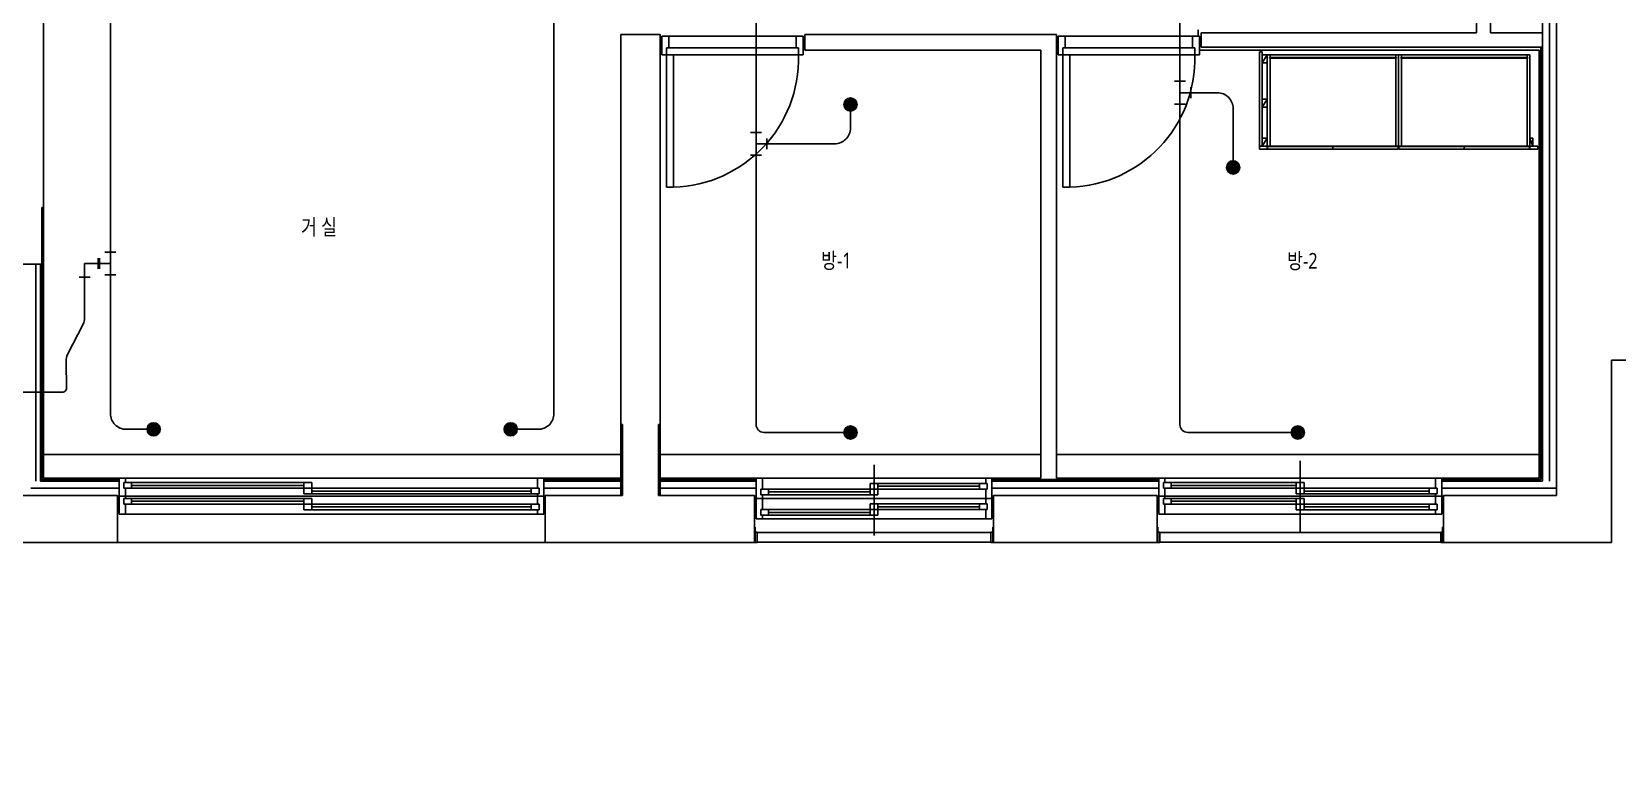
# Model space of a CAD drawing. Header units: millimetres. Extents: x 238075 to 303070, y -258150 to -205841.
# Drawn here: x 259558 to 269639, y -245316 to -240563 of the extents above; entities that cross this region are included whole.
import ezdxf
from ezdxf.enums import TextEntityAlignment as Align

# ---------------------------------------------------------------- set-up
doc = ezdxf.new("R2010")
doc.units = ezdxf.units.MM
doc.header["$LTSCALE"] = 200
for name, color, linetype in [('-소화(SP가지관)', 3, 'Continuous'), ('-소화(SP헤드하향)', 2, 'Continuous'), ('L4', 4, 'Continuous'), ('SP 후렉시블', 7, 'Continuous'), ('아파트', 253, 'Continuous')]:
    doc.layers.add(name, color=color, linetype=linetype)
doc.styles.add('맑은고딕', font='malgun.ttf', dxfattribs={"width": 0.8})
doc.linetypes.add('BATTING', pattern='A,0.0001,-0.1,[134,ltypeshp.shx,S=0.1,R=0,X=-0.1,Y=0],-0.2,[134,ltypeshp.shx,S=0.1,R=180,X=0.1,Y=0],-0.1', length=0.4001)

# ---------------------------------------------------------------- blocks, each defined once
blk = doc.blocks.new('A$C39172136')
at = {"layer": '-소화(SP헤드하향)'}
blk.add_hatch(color=0, dxfattribs=at).paths.add_polyline_path([(0, -42, -1), (0, 42, -1)])
at = {"layer": '-소화(SP헤드하향)', "color": 0}
blk.add_circle((0, 0), 42, dxfattribs=at)
blk = doc.blocks.new('A$C1978247E')
at = {"color": 0}
for p, q in [((-94, -45), (-94, 45)), ((94, 0), (-94, 0)), ((-45, 90), (45, 90)), ((0, 0), (0, 90)), ((94, -45), (94, 45))]:
    blk.add_line(p, q, dxfattribs=at)
blk = doc.blocks.new('A$C476E3A35')
at = {"color": 0}
for p, q in [((112, 0), (0, 0)), ((0, 0), (0, -113)), ((112, 45), (112, -45)), ((-45, -113), (45, -113))]:
    blk.add_line(p, q, dxfattribs=at)

msp = doc.modelspace()

# ---------------------------------------------------------------- linework, layer by layer
at = {"layer": '-소화(SP가지관)', "color": 6}
for p, q in [((266858, -242838, 54985), (266858, -239791, 54985)), ((260058, -242642, 54985), (260058, -240141, 54985)), ((262878, -242894, 54985), (262878, -240141, 54985)), ((264163, -242688, 54985), (264163, -240401, 54985)), ((266978, -240951, 54985), (266858, -240951, 54985)), ((264320, -241276, 54985), (264163, -241276, 54985)), ((259894, -242214, 54985), (259894, -242037, 54985)), ((259894, -242037, 54985), (260058, -242037, 54985))]:
    msp.add_line(p, q, dxfattribs=at)
for p, q in [((264163, -242688, 54985), (264163, -243061, 54985)), ((266858, -242838, 54985), (266858, -243061, 54985)), ((264763, -243111, 54985), (264213, -243111, 54985)), ((267566, -243111, 54985), (266908, -243111, 54985))]:
    msp.add_line(p, q)
at = {"color": 3}
msp.add_line((259758, -242854, 54985), (259300, -242854, 54985), dxfattribs=at)
msp.add_arc((259751, -242827, 54985), 28.6, 284.8297, 340.3467, dxfattribs=at)
for centre in [(264213, -243061, 54985), (266908, -243061, 54985)]:
    msp.add_arc(centre, 50, 180, 270)
at = {"layer": 'L4'}
for p, q in [((269208, -243421), (269208, -237361)), ((269253, -237361, 54985), (269253, -243511, 54985)), ((269163, -243421), (269163, -237421)), ((268833, -240571), (268833, -238101)), ((268743, -240571), (268743, -238191)), ((259633, -241681, 54985), (259633, -240141, 54985)), ((263303, -240581, 54985), (263303, -243061, 54985)), ((263553, -240581, 54985), (263303, -240581, 54985)), ((263553, -243061, 54985), (263553, -240581, 54985)), ((263563, -240711), (263563, -240591)), ((263563, -240591), (263608, -240591)), ((263608, -240591), (264418, -240591)), ((263608, -240591), (263608, -240666)), ((264463, -240591), (264418, -240591)), ((264418, -240591), (264418, -240666)), ((264463, -240711), (264463, -240591)), ((264473, -240581), (266073, -240581)), ((264473, -240581), (264473, -240681)), ((266073, -240581), (266073, -243401)), ((266083, -240711), (266083, -240591)), ((266083, -240591), (266128, -240591)), ((266128, -240591), (266938, -240591)), ((266128, -240591), (266128, -240666)), ((266983, -240591), (266938, -240591)), ((266938, -240591), (266938, -240666)), ((266973, -240551), (266973, -240591)), ((266983, -240711), (266983, -240591)), ((266993, -240571), (266993, -240661)), ((268743, -240571), (266993, -240571)), ((269163, -240571), (268833, -240571)), ((269163, -240661), (269163, -240571)), ((263593, -240711), (263563, -240711)), ((263593, -240666), (264433, -240666)), ((263593, -240711), (263593, -240666)), ((263608, -240666), (263593, -240666)), ((263593, -240666), (263593, -240711)), ((263593, -241551), (263593, -240711)), ((263593, -240711), (263638, -240711)), ((264433, -240711), (263593, -240711)), ((263638, -240711), (263638, -241551)), ((264418, -240666), (264433, -240666)), ((264433, -240666), (264433, -240711)), ((264433, -240666), (264433, -240711)), ((264433, -240711), (264463, -240711)), ((264473, -240681), (265973, -240681)), ((265973, -240681), (265973, -243401)), ((266113, -240711), (266083, -240711)), ((266113, -240666), (266953, -240666)), ((266113, -240711), (266113, -240666)), ((266128, -240666), (266113, -240666)), ((266113, -240666), (266113, -240711)), ((266113, -241551), (266113, -240711)), ((266113, -240711), (266158, -240711)), ((266953, -240711), (266113, -240711)), ((266158, -240711), (266158, -241551)), ((266938, -240666), (266953, -240666)), ((266953, -240666), (266953, -240711)), ((266953, -240666), (266953, -240711)), ((266953, -240711), (266983, -240711)), ((269143, -240681), (266983, -240681)), ((269163, -240661), (266993, -240661)), ((267381, -240691), (267363, -240691)), ((267363, -240691), (267363, -241291)), ((267381, -241291), (267381, -240691)), ((267381, -240761), (267413, -240711)), ((267413, -240711), (267381, -240711)), ((267381, -240711), (267381, -240761)), ((267413, -241291), (267413, -240711)), ((267413, -240711), (268248, -240711)), ((267413, -240761), (267413, -240711)), ((268234, -240727), (267427, -240727)), ((267427, -240727), (267427, -240731)), ((267427, -240731), (268234, -240731)), ((267431, -241291), (267431, -240711)), ((268230, -240711), (268230, -241291)), ((268234, -240731), (268234, -240727)), ((268248, -240711), (268248, -241291)), ((268248, -241291), (268248, -240711)), ((268248, -240711), (269083, -240711)), ((269069, -240727), (268262, -240727)), ((268262, -240727), (268262, -240731)), ((268262, -240731), (269069, -240731)), ((268266, -241291), (268266, -240711)), ((269065, -240711), (269065, -241291)), ((269069, -240731), (269069, -240727)), ((269083, -240711), (269083, -241291)), ((269143, -243401), (269143, -240681)), ((269153, -243411), (269153, -240661)), ((267381, -240761), (267413, -240761)), ((267381, -241042), (267413, -240992)), ((267413, -240992), (267381, -240992)), ((267381, -240992), (267381, -241042)), ((267413, -241042), (267413, -240992)), ((267381, -241042), (267413, -241042)), ((267363, -241291), (267381, -241291)), ((267363, -241291), (267413, -241291)), ((267363, -241311), (267363, -241291)), ((267413, -241311), (267363, -241311)), ((267381, -241291), (267413, -241241)), ((267413, -241241), (267381, -241241)), ((267381, -241241), (267381, -241291)), ((267381, -241291), (267413, -241291)), ((267413, -241291), (267413, -241241)), ((268248, -241291), (267413, -241291)), ((267413, -241291), (267413, -241311)), ((267415, -241311), (267415, -241293)), ((267415, -241293), (268246, -241293)), ((268246, -241311), (267415, -241311)), ((267830, -241311), (267830, -241293)), ((268246, -241293), (268246, -241311)), ((269083, -241291), (268248, -241291)), ((268250, -241311), (268250, -241293)), ((268250, -241293), (269081, -241293)), ((269081, -241311), (268250, -241311)), ((268665, -241311), (268665, -241293)), ((269081, -241293), (269081, -241311)), ((269101, -241291), (269083, -241241)), ((269083, -241291), (269083, -241241)), ((269083, -241241), (269101, -241241)), ((269133, -241291), (269083, -241291)), ((269083, -241291), (269083, -241311)), ((269101, -241291), (269083, -241291)), ((269083, -241311), (269133, -241311)), ((269101, -241241), (269101, -241291)), ((269133, -241311), (269133, -241291)), ((263638, -241551), (263593, -241551)), ((266158, -241551), (266113, -241551)), ((259623, -242041, 54985), (259623, -241681, 54985)), ((259623, -241681, 54985), (259633, -241681, 54985)), ((259628, -241681), (259628, -242041)), ((259633, -241681), (259633, -242041)), ((259393, -242041, 54985), (259623, -242041, 54985)), ((259583, -243421), (259583, -242041)), ((259613, -243421), (259613, -242041)), ((259623, -243411), (259623, -242041)), ((259623, -242041), (259633, -242041)), ((259633, -243401), (259633, -242041)), ((269603, -242651, 54985), (269603, -243811, 54985)), ((271193, -242651, 54985), (269603, -242651, 54985)), ((263303, -243511), (263303, -243061)), ((263313, -243061, 54985), (263303, -243061, 54985)), ((263308, -243511), (263308, -243061)), ((263313, -243061, 54985), (263313, -243511, 54985)), ((263543, -243511, 54985), (263543, -243061, 54985)), ((263553, -243061, 54985), (263543, -243061, 54985)), ((263548, -243511), (263548, -243061)), ((263553, -243511), (263553, -243061)), ((259633, -243251), (263303, -243251)), ((263553, -243251), (265973, -243251)), ((266073, -243251), (269143, -243251)), ((267623, -243291), (267623, -243741)), ((260113, -243421), (259613, -243421)), ((260113, -243411), (259623, -243411)), ((260113, -243401), (259633, -243401)), ((260113, -243516), (260113, -243401)), ((260113, -243401), (260153, -243401)), ((260153, -243430), (260143, -243430)), ((260143, -243430), (260143, -243466)), ((260143, -243430), (260193, -243430)), ((260143, -243466), (260143, -243430)), ((260153, -243401), (262773, -243401)), ((260153, -243401), (260153, -243430)), ((260193, -243430), (261288, -243430)), ((260193, -243430), (260193, -243466)), ((260193, -243448), (261288, -243448)), ((261288, -243430), (261338, -243430)), ((261288, -243466), (261288, -243430)), ((261338, -243430), (261338, -243466)), ((262773, -243466), (262773, -243401)), ((262773, -243401), (262813, -243401)), ((262813, -243401), (263303, -243401)), ((262813, -243401), (262813, -243516)), ((262813, -243411), (263303, -243411)), ((262813, -243421), (263303, -243421)), ((263553, -243401), (264163, -243401)), ((263553, -243411), (264163, -243411)), ((263553, -243421), (264163, -243421)), ((265663, -243401), (265973, -243401)), ((265663, -243411), (266723, -243411)), ((265663, -243421), (266723, -243421)), ((266073, -243401), (266723, -243401)), ((266723, -243516), (266723, -243401)), ((266723, -243401), (266763, -243401)), ((266763, -243430), (266753, -243430)), ((266753, -243430), (266753, -243466)), ((266753, -243430), (266803, -243430)), ((266753, -243466), (266753, -243430)), ((268483, -243401), (266763, -243401)), ((266763, -243401), (266763, -243430)), ((267598, -243430), (266803, -243430)), ((266803, -243430), (266803, -243466)), ((267598, -243448), (266803, -243448)), ((267598, -243466), (267598, -243430)), ((267598, -243430), (267648, -243430)), ((267648, -243430), (267648, -243466)), ((268483, -243466), (268483, -243401)), ((268483, -243401), (268523, -243401)), ((268523, -243401), (269143, -243401)), ((268523, -243401), (268523, -243516)), ((268523, -243411), (269153, -243411)), ((268523, -243421), (269163, -243421)), ((260103, -243511, 54985), (258943, -243511, 54985)), ((260113, -243466), (259553, -243466)), ((260103, -243511, 54985), (260103, -243811, 54985)), ((260113, -243631), (260113, -243516)), ((260113, -243516), (260153, -243516)), ((260153, -243516), (260113, -243516)), ((260143, -243466), (260153, -243466)), ((260193, -243466), (260143, -243466)), ((260153, -243530), (260143, -243530)), ((260143, -243530), (260143, -243566)), ((260143, -243530), (260193, -243530)), ((260143, -243566), (260143, -243530)), ((260153, -243466), (260153, -243516)), ((260153, -243516), (262773, -243516)), ((260153, -243516), (260153, -243530)), ((260193, -243466), (261288, -243466)), ((260193, -243530), (261288, -243530)), ((260193, -243530), (260193, -243566)), ((260193, -243548), (261288, -243548)), ((261288, -243466), (261338, -243466)), ((261288, -243502), (261288, -243466)), ((261338, -243466), (261288, -243466)), ((261338, -243502), (261288, -243502)), ((261288, -243530), (261338, -243530)), ((261288, -243566), (261288, -243530)), ((261338, -243466), (262733, -243466)), ((261338, -243466), (261338, -243502)), ((261338, -243484), (262733, -243484)), ((261338, -243502), (262733, -243502)), ((261338, -243530), (261338, -243566)), ((262733, -243502), (262733, -243466)), ((262733, -243466), (262783, -243466)), ((262783, -243502), (262733, -243502)), ((262783, -243466), (262773, -243466)), ((262773, -243516), (262773, -243502)), ((262773, -243502), (262783, -243502)), ((262773, -243566), (262773, -243516)), ((262773, -243516), (262813, -243516)), ((262813, -243516), (262773, -243516)), ((262783, -243502), (262783, -243466)), ((262783, -243466), (262783, -243502)), ((262813, -243466), (263303, -243466)), ((262813, -243516), (262813, -243631)), ((262823, -243511, 54985), (262823, -243811, 54985)), ((262823, -243511, 54985), (263313, -243511, 54985)), ((264153, -243511, 54985), (263543, -243511, 54985)), ((263553, -243466), (264163, -243466)), ((264153, -243511, 54985), (264153, -243811, 54985)), ((265663, -243466), (266723, -243466)), ((265673, -243511, 54985), (265673, -243811, 54985)), ((265673, -243511, 54985), (266713, -243511, 54985)), ((266713, -243511, 54985), (266713, -243811, 54985)), ((266763, -243516), (266723, -243516)), ((266723, -243631), (266723, -243516)), ((266723, -243516), (266763, -243516)), ((266753, -243466), (266763, -243466)), ((266803, -243466), (266753, -243466)), ((266763, -243530), (266753, -243530)), ((266753, -243530), (266753, -243566)), ((266753, -243530), (266803, -243530)), ((266753, -243566), (266753, -243530)), ((266763, -243466), (266763, -243516)), ((268483, -243516), (266763, -243516)), ((266763, -243516), (266763, -243530)), ((267598, -243466), (266803, -243466)), ((267598, -243530), (266803, -243530)), ((266803, -243530), (266803, -243566)), ((267598, -243548), (266803, -243548)), ((267648, -243466), (267598, -243466)), ((267598, -243502), (267598, -243466)), ((267598, -243466), (267648, -243466)), ((267648, -243502), (267598, -243502)), ((267598, -243566), (267598, -243530)), ((267598, -243530), (267648, -243530)), ((268443, -243466), (267648, -243466)), ((267648, -243466), (267648, -243502)), ((268443, -243484), (267648, -243484)), ((268443, -243502), (267648, -243502)), ((267648, -243530), (267648, -243566)), ((268443, -243502), (268443, -243466)), ((268443, -243466), (268493, -243466)), ((268493, -243502), (268443, -243502)), ((268493, -243466), (268483, -243466)), ((268483, -243516), (268483, -243502)), ((268483, -243502), (268493, -243502)), ((268523, -243516), (268483, -243516)), ((268483, -243566), (268483, -243516)), ((268483, -243516), (268523, -243516)), ((268493, -243502), (268493, -243466)), ((268493, -243466), (268493, -243502)), ((268523, -243466), (269253, -243466)), ((268523, -243516), (268523, -243631)), ((268533, -243511, 54985), (268533, -243811, 54985)), ((268533, -243511, 54985), (269253, -243511, 54985)), ((260153, -243631), (260113, -243631)), ((260143, -243566), (260153, -243566)), ((260193, -243566), (260143, -243566)), ((260153, -243566), (260153, -243631)), ((260153, -243631), (262773, -243631)), ((260193, -243566), (261288, -243566)), ((261288, -243566), (261338, -243566)), ((261288, -243602), (261288, -243566)), ((261338, -243566), (261288, -243566)), ((261338, -243602), (261288, -243602)), ((261338, -243566), (262733, -243566)), ((261338, -243566), (261338, -243602)), ((261338, -243584), (262733, -243584)), ((261338, -243602), (262733, -243602)), ((262733, -243602), (262733, -243566)), ((262733, -243566), (262783, -243566)), ((262783, -243602), (262733, -243602)), ((262783, -243566), (262773, -243566)), ((262773, -243631), (262773, -243602)), ((262773, -243602), (262783, -243602)), ((262813, -243631), (262773, -243631)), ((262783, -243602), (262783, -243566)), ((262783, -243566), (262783, -243602)), ((266763, -243631), (266723, -243631)), ((266753, -243566), (266763, -243566)), ((266803, -243566), (266753, -243566)), ((266763, -243566), (266763, -243631)), ((268483, -243631), (266763, -243631)), ((267598, -243566), (266803, -243566)), ((267648, -243566), (267598, -243566)), ((267598, -243602), (267598, -243566)), ((267598, -243566), (267648, -243566)), ((267648, -243602), (267598, -243602)), ((268443, -243566), (267648, -243566)), ((267648, -243566), (267648, -243602)), ((268443, -243584), (267648, -243584)), ((268443, -243602), (267648, -243602)), ((268443, -243602), (268443, -243566)), ((268443, -243566), (268493, -243566)), ((268493, -243602), (268443, -243602)), ((268493, -243566), (268483, -243566)), ((268483, -243631), (268483, -243602)), ((268483, -243602), (268493, -243602)), ((268523, -243631), (268483, -243631)), ((268493, -243602), (268493, -243566)), ((268493, -243566), (268493, -243602)), ((264158, -243713), (264153, -243713)), ((264153, -243713), (264153, -243811)), ((264158, -243811), (264158, -243713)), ((264170, -243745), (264158, -243745)), ((264158, -243745), (264158, -243811)), ((264170, -243811), (264170, -243745)), ((264170, -243748), (265656, -243748)), ((265656, -243811), (265656, -243745)), ((265656, -243745), (265668, -243745)), ((265668, -243811), (265668, -243713)), ((265668, -243713), (265673, -243713)), ((265668, -243745), (265668, -243811)), ((265673, -243713), (265673, -243811)), ((266718, -243713), (266713, -243713)), ((266713, -243713), (266713, -243811)), ((266718, -243811), (266718, -243713)), ((266730, -243745), (266718, -243745)), ((266718, -243745), (266718, -243811)), ((266730, -243811), (266730, -243745)), ((268516, -243748), (266730, -243748)), ((268516, -243811), (268516, -243745)), ((268516, -243745), (268528, -243745)), ((268528, -243811), (268528, -243713)), ((268528, -243713), (268533, -243713)), ((268528, -243745), (268528, -243811)), ((268533, -243713), (268533, -243811)), ((260103, -243811, 54985), (258943, -243811, 54985)), ((260103, -243811), (262823, -243811)), ((262823, -243811, 54985), (264153, -243811, 54985)), ((264153, -243811), (264158, -243811)), ((264158, -243811), (264170, -243811)), ((264170, -243808), (265656, -243808)), ((265668, -243811), (265656, -243811)), ((265673, -243811), (265668, -243811)), ((265673, -243811, 54985), (266713, -243811, 54985)), ((266713, -243811), (266718, -243811)), ((266718, -243811), (266730, -243811)), ((268516, -243808), (266730, -243808)), ((268528, -243811), (268516, -243811)), ((268533, -243811), (268528, -243811)), ((268533, -243811, 54985), (269253, -243811, 54985)), ((269253, -243811, 54985), (269603, -243811, 54985))]:
    msp.add_line(p, q, dxfattribs=at)
at = {"layer": 'L4', "extrusion": (0, 0, -1)}
for p, q in [((264913, -243316), (264913, -243636)), ((264203, -243401), (264163, -243401)), ((264163, -243401), (264163, -243531)), ((264203, -243401), (265623, -243401)), ((264203, -243471), (264203, -243401)), ((264938, -243435), (264888, -243435)), ((264888, -243435), (264888, -243471)), ((264913, -243446), (264913, -243766)), ((264938, -243435), (265583, -243435)), ((264938, -243471), (264938, -243435)), ((264938, -243453), (265583, -243453)), ((265633, -243435), (265583, -243435)), ((265583, -243435), (265583, -243471)), ((265663, -243401), (265623, -243401)), ((265623, -243401), (265623, -243435)), ((265623, -243435), (265633, -243435)), ((265633, -243435), (265633, -243471)), ((265633, -243471), (265633, -243435)), ((265663, -243531), (265663, -243401)), ((264163, -243531), (264203, -243531)), ((264203, -243531), (264163, -243531)), ((264163, -243531), (264163, -243661)), ((264193, -243471), (264203, -243471)), ((264193, -243507), (264193, -243471)), ((264243, -243471), (264193, -243471)), ((264193, -243471), (264193, -243507)), ((264203, -243507), (264193, -243507)), ((264193, -243507), (264243, -243507)), ((264203, -243531), (264203, -243507)), ((264203, -243531), (265623, -243531)), ((264203, -243531), (265623, -243531)), ((264203, -243601), (264203, -243531)), ((264243, -243471), (264888, -243471)), ((264243, -243507), (264243, -243471)), ((264243, -243489), (264888, -243489)), ((264243, -243507), (264888, -243507)), ((264888, -243471), (264938, -243471)), ((264938, -243471), (264888, -243471)), ((264888, -243471), (264888, -243507)), ((264888, -243507), (264938, -243507)), ((264938, -243471), (265583, -243471)), ((264938, -243507), (264938, -243471)), ((265583, -243471), (265633, -243471)), ((265633, -243471), (265623, -243471)), ((265623, -243471), (265623, -243531)), ((265623, -243531), (265663, -243531)), ((265663, -243531), (265623, -243531)), ((265623, -243531), (265623, -243565)), ((265663, -243661), (265663, -243531)), ((264193, -243601), (264203, -243601)), ((264193, -243637), (264193, -243601)), ((264243, -243601), (264193, -243601)), ((264193, -243601), (264193, -243637)), ((264203, -243637), (264193, -243637)), ((264193, -243637), (264243, -243637)), ((264203, -243661), (264203, -243637)), ((264243, -243601), (264888, -243601)), ((264243, -243637), (264243, -243601)), ((264243, -243619), (264888, -243619)), ((264243, -243637), (264888, -243637)), ((264938, -243565), (264888, -243565)), ((264888, -243565), (264888, -243601)), ((264888, -243601), (264938, -243601)), ((264938, -243601), (264888, -243601)), ((264888, -243601), (264888, -243637)), ((264888, -243637), (264938, -243637)), ((264938, -243565), (265583, -243565)), ((264938, -243601), (264938, -243565)), ((264938, -243583), (265583, -243583)), ((264938, -243601), (265583, -243601)), ((264938, -243637), (264938, -243601)), ((265633, -243565), (265583, -243565)), ((265583, -243565), (265583, -243601)), ((265583, -243601), (265633, -243601)), ((265623, -243565), (265633, -243565)), ((265633, -243601), (265623, -243601)), ((265623, -243601), (265623, -243661)), ((265633, -243565), (265633, -243601)), ((265633, -243601), (265633, -243565)), ((264163, -243661), (264203, -243661)), ((264203, -243661), (265623, -243661)), ((265623, -243661), (265663, -243661))]:
    msp.add_line(p, q, dxfattribs=at)
at = {"layer": 'L4'}
for centre in [(263615, -240734), (266135, -240734)]:
    msp.add_arc(centre, 818, 271.5766, 1.5766, dxfattribs=at)
at = {"layer": 'SP 후렉시블', "linetype": 'BATTING', "ltscale": 5, "elevation": 54985}
for points in [[(264763, -241026), (264763, -241176, -0.414214), (264663, -241276), (264320, -241276), (264290, -241276)], [(267196, -241426), (267196, -241051, 0.414214), (267096, -240951), (266978, -240951), (266948, -240951)], [(259778, -242836), (259777, -242656, -0.103366), (259785, -242616), (259885, -242422, 0.102535), (259894, -242382), (259894, -242214), (259894, -242184)], [(260333, -243091), (260158, -243091, -0.414214), (260058, -242991), (260058, -242672), (260058, -242642)], [(262603, -243091), (262778, -243091, 0.414214), (262878, -242991), (262878, -242672), (262878, -242642)]]:
    msp.add_lwpolyline(points, format="xyb", dxfattribs=at)
at = {"layer": '아파트'}
msp.add_circle((263075, -230841, 54985), 25000, dxfattribs=at)

# ---------------------------------------------------------------- block references
at = {"layer": '-소화(SP가지관)', "color": 2, "ltscale": 0.25, "yscale": 0.773119999980927, "zscale": 0.773119999980927}
for p, xscale, rotation in [((266858, -240951, 54985), -0.773119999980927, 270), ((264163, -241276, 54985), -0.773119999980927, 270), ((260058, -242037, 54985), 0.773119999980927, 90.00000000000006)]:
    msp.add_blockref('A$C1978247E', p, dxfattribs=dict(at, xscale=xscale, rotation=rotation))
at = {"layer": '-소화(SP가지관)', "color": 2, "ltscale": 0.25, "xscale": 0.7731199999823013, "yscale": 0.7731199999823013, "zscale": 0.7731199999823013}
msp.add_blockref('A$C476E3A35', (259894, -242037, 54985), dxfattribs=at)
at = {"layer": '-소화(SP헤드하향)', "ltscale": 0.2, "xscale": -1}
for p, rotation in [((264763, -241026, 54985), 89.99999999929489), ((267196, -241426, 54985), 270), ((260333, -243091, 54985), 359.9999999990992)]:
    msp.add_blockref('A$C39172136', p, dxfattribs=dict(at, rotation=rotation))
at = {"layer": '-소화(SP헤드하향)', "ltscale": 0.2}
msp.add_blockref('A$C39172136', (262603, -243091, 54985), dxfattribs=at)
at = {"layer": '-소화(SP헤드하향)', "ltscale": 0.2, "xscale": -1}
for p in [(264763, -243111, 54985), (267608, -243111, 54985)]:
    msp.add_blockref('A$C39172136', p, dxfattribs=at)

# ---------------------------------------------------------------- texts
at = {"layer": 'L4', "style": '맑은고딕', "width": 0.8}
for s, p in [('거 실', (261384, -241805)), ('방-1', (264674, -242018)), ('방-2', (267637, -242020))]:
    msp.add_text(s, height=100, dxfattribs=at).set_placement(p, align=Align.MIDDLE_CENTER)

doc.saveas('drawing.dxf')
